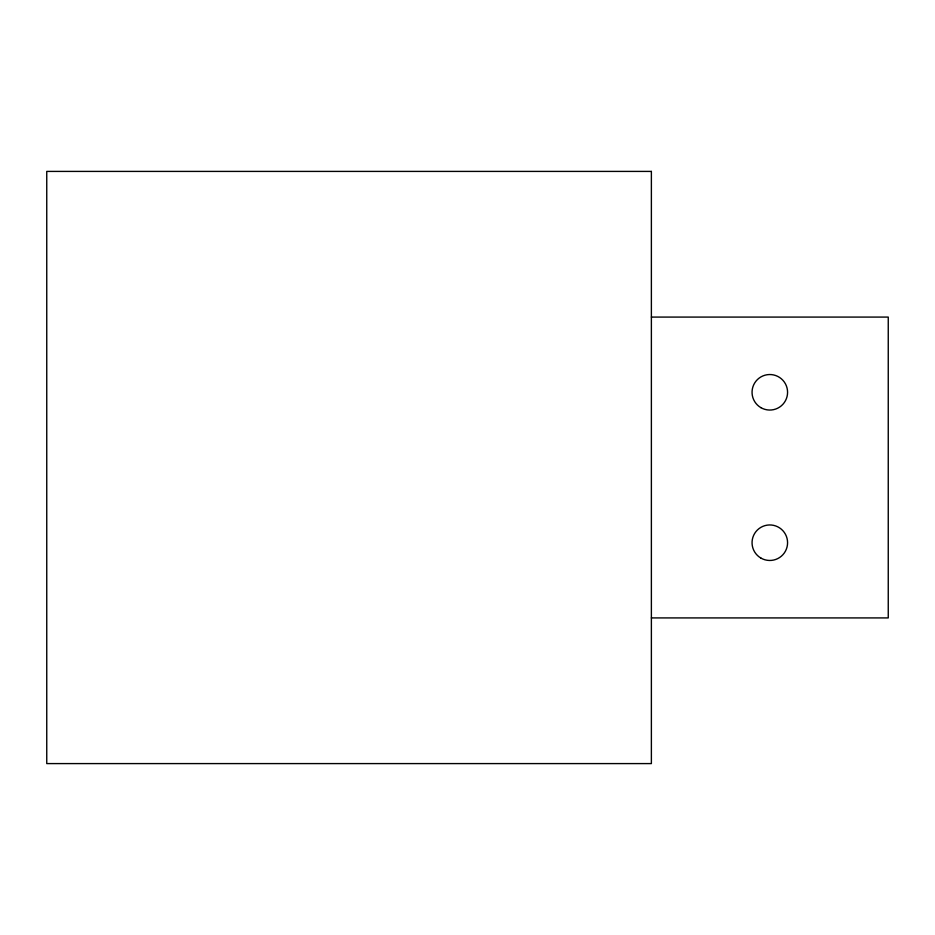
<?xml version="1.0" encoding="UTF-8"?>
<svg xmlns="http://www.w3.org/2000/svg" width="935" height="935" viewBox="0 0 935 935"><rect width="100%" height="100%" fill="white"/><g stroke="black" fill="none" stroke-linecap="round" stroke-linejoin="round"><path stroke-width="1.4" d="M651.379 317.082L888.25 317.082L888.25 617.918L651.379 617.918M651.379 171.409L46.75 171.409L46.75 763.591L651.379 763.591L651.379 171.409M760.926 407.672A17.765 17.765 0 0 0 787.574 392.291A17.765 17.765 0 0 0 760.926 376.91A17.765 17.765 0 0 0 760.926 407.672M760.926 558.09A17.765 17.765 0 0 0 787.574 542.709A17.765 17.765 0 0 0 760.926 527.328A17.765 17.765 0 0 0 760.926 558.09"/></g></svg>
